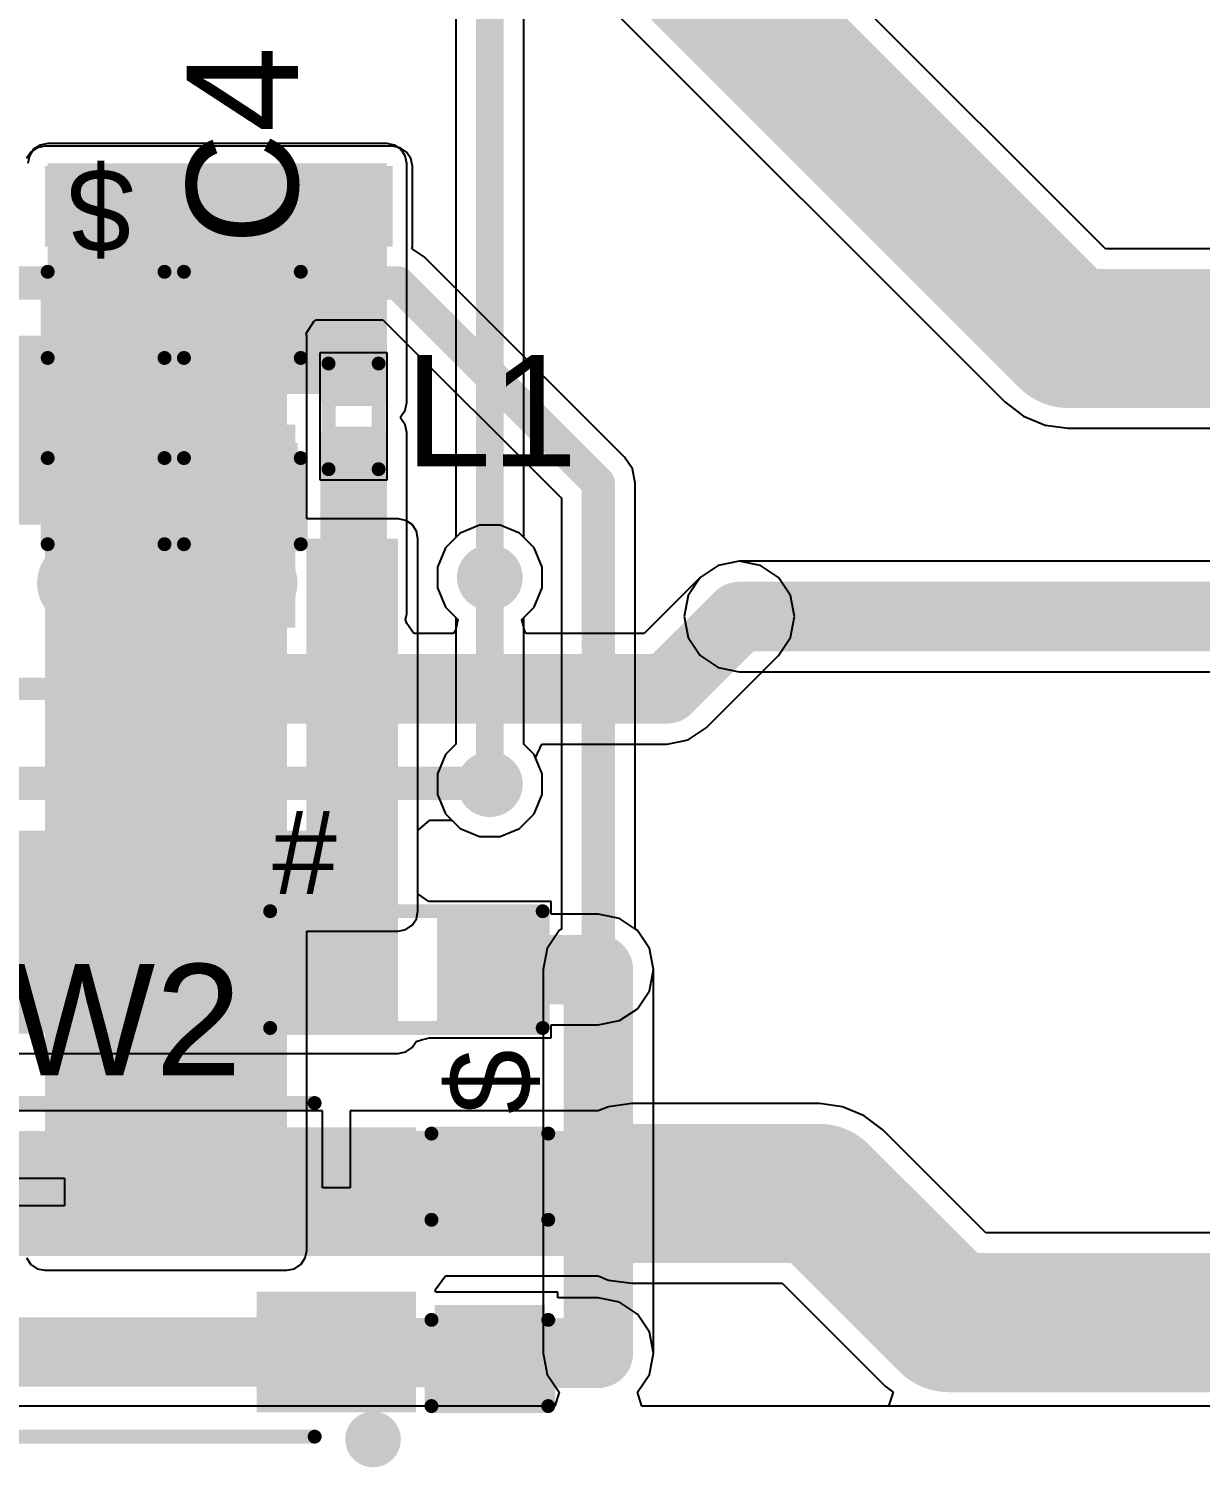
# Model space of a CAD drawing. Header units: millimetres. Extents: x -0.2 to 56.7, y -0.4 to 21.4.
# Drawn here: x 20.76 to 31.46, y -0.38 to 12.76 of the extents above; entities that cross this region are included whole.
import ezdxf

# ---------------------------------------------------------------- set-up
doc = ezdxf.new("R2010")
doc.units = ezdxf.units.MM
for name, color, linetype in [('BottomLayer', 5, 'Continuous'), ('BottomSolder', 6, 'Continuous'), ('TopLayer', 1, 'Continuous'), ('TopOverlay', 2, 'Continuous'), ('TopPaste', 8, 'Continuous'), ('TopSolder', 216, 'Continuous'), ('ViaHoleLayer', 16, 'Continuous')]:
    doc.layers.add(name, color=color, linetype=linetype)
doc.styles.add('Arial', font='', dxfattribs={"height": 0.2})
doc.styles.get('Arial').set_extended_font_data('Arial')

# ---------------------------------------------------------------- blocks, each defined once
blk = doc.blocks.new('TS_1185EC_C_D_B_7')
at = {"layer": 'TopLayer'}
for points in [[(-2.54999998, 1.20000141), (-1.29999994, 1.20000141), (-1.29999994, 0.30000067), (-2.54999998, 0.30000067)], [(1.29999994, 1.20000141), (2.54999998, 1.20000141), (2.54999998, 0.30000067), (1.29999994, 0.30000067)], [(-2.54999998, -0.29999813), (-1.29999994, -0.29999813), (-1.29999994, -1.19999887), (-2.54999998, -1.19999887)], [(1.29999994, -0.29999813), (2.54999998, -0.29999813), (2.54999998, -1.19999887), (1.29999994, -1.19999887)]]:
    blk.add_hatch(color=1, dxfattribs=at).paths.add_polyline_path(points)
at = {"layer": 'TopPaste'}
for points in [[(-2.54999998, 1.20000141), (-1.29999994, 1.20000141), (-1.29999994, 0.30000067), (-2.54999998, 0.30000067)], [(1.29999994, 1.20000141), (2.54999998, 1.20000141), (2.54999998, 0.30000067), (1.29999994, 0.30000067)], [(-2.54999998, -0.29999813), (-1.29999994, -0.29999813), (-1.29999994, -1.19999887), (-2.54999998, -1.19999887)], [(1.29999994, -0.29999813), (2.54999998, -0.29999813), (2.54999998, -1.19999887), (1.29999994, -1.19999887)]]:
    blk.add_hatch(color=8, dxfattribs=at).paths.add_polyline_path(points)
at = {"layer": 'TopSolder'}
for points in [[(-2.65159998, 1.30160141), (-1.19839994, 1.30160141), (-1.19839994, 0.19840067), (-2.65159998, 0.19840067)], [(1.19839994, 1.30160141), (2.65159998, 1.30160141), (2.65159998, 0.19840067), (1.19839994, 0.19840067)], [(-2.65159998, -0.19839813), (-1.19839994, -0.19839813), (-1.19839994, -1.30159887), (-2.65159998, -1.30159887)], [(1.19839994, -0.19839813), (2.65159998, -0.19839813), (2.65159998, -1.30159887), (1.19839994, -1.30159887)]]:
    blk.add_hatch(color=216, dxfattribs=at).paths.add_polyline_path(points)
at = {"layer": 'TopOverlay'}
for points, const_width in [([(-2.1336, 1.5494, 1), (-2.3876, 1.5494, 1)], 0.254), ([(-2.4511, 1.5494, 1), (-2.3241, 1.5494, 1)], 0.127), ([(-2.1971, 1.5494, 1), (-2.0701, 1.5494, 1)], 0.127), ([(-1.75895, 1.524, 1), (-1.69545, 1.524, 1)], 0.0635), ([(1.69545, 1.524, 1), (1.75895, 1.524, 1)], 0.0635), ([(-1.75895, -1.52399746, 1), (-1.69545, -1.52399746, 1)], 0.0635), ([(1.69545, -1.52399746, 1), (1.75895, -1.52399746, 1)], 0.0635)]:
    blk.add_lwpolyline(points, format="xyb", close=True, dxfattribs=dict(at, const_width=const_width))
at = {"layer": 'TopOverlay', "const_width": 0.127}
for points in [[(1.7272, 1.524), (-1.7272, 1.524)], [(1.7272, -1.52399746), (-1.7272, -1.52399746)]]:
    blk.add_lwpolyline(points, dxfattribs=at)
blk = doc.blocks.new('RES_0603_12')
at = {"layer": 'TopLayer'}
for points in [[(-0.3809999999999999, 0.4445), (-0.3810000000000001, -0.4445), (-1.143, -0.4445), (-1.143, 0.4445)], [(1.143, 0.4445), (1.143, -0.4445), (0.3809999999999999, -0.4445), (0.3810000000000001, 0.4445)]]:
    blk.add_hatch(color=1, dxfattribs=at).paths.add_polyline_path(points)
at = {"layer": 'TopPaste'}
for points in [[(-0.3809999999999999, 0.4445), (-0.3810000000000001, -0.4445), (-1.143, -0.4445), (-1.143, 0.4445)], [(1.143, 0.4445), (1.143, -0.4445), (0.3809999999999999, -0.4445), (0.3810000000000001, 0.4445)]]:
    blk.add_hatch(color=8, dxfattribs=at).paths.add_polyline_path(points)
at = {"layer": 'TopSolder'}
for points in [[(-0.2793999999999999, 0.5460999999999999), (-0.2794, -0.5461), (-1.2446, -0.5460999999999999), (-1.2446, 0.5461)], [(1.2446, 0.5460999999999999), (1.2446, -0.5461), (0.2793999999999999, -0.5460999999999999), (0.2794, 0.5461)]]:
    blk.add_hatch(color=216, dxfattribs=at).paths.add_polyline_path(points)
at = {"layer": 'TopOverlay', "const_width": 0.127}
for points in [[(-1.2446, -0.5334), (-1.2446, 0.5334)], [(-1.2446, 0.5334), (1.2446, 0.5334)], [(1.2446, -0.5334), (1.2446, 0.5334)], [(-1.2446, -0.5334), (1.2446, -0.5334)]]:
    blk.add_lwpolyline(points, dxfattribs=at)
at = {"layer": 'TopOverlay', "const_width": 0.0635}
for points in [[(-1.27635, 0.5334, 1), (-1.21285, 0.5334, 1)], [(-1.27635, 0.5334, 1), (-1.21285, 0.5334, 1)], [(1.21285, 0.5334, 1), (1.27635, 0.5334, 1)], [(1.21285, 0.5334, 1), (1.27635, 0.5334, 1)], [(-1.27635, -0.5334, 1), (-1.21285, -0.5334, 1)], [(-1.27635, -0.5334, 1), (-1.21285, -0.5334, 1)], [(1.21285, -0.5334, 1), (1.27635, -0.5334, 1)], [(1.21285, -0.5334, 1), (1.27635, -0.5334, 1)]]:
    blk.add_lwpolyline(points, format="xyb", close=True, dxfattribs=at)
blk = doc.blocks.new('IND_0201_15')
at = {"layer": 'TopLayer'}
for points in [[(-0.39999793, 0.1499997), (-0.14999843, 0.1499997), (-0.14999843, -0.1499997), (-0.39999793, -0.1499997)], [(0.15000097, 0.1499997), (0.4000004699999999, 0.1499997), (0.4000004699999999, -0.1499997), (0.15000097, -0.1499997)]]:
    blk.add_hatch(color=1, dxfattribs=at).paths.add_polyline_path(points)
at = {"layer": 'TopPaste'}
for points in [[(-0.39999793, 0.1499997), (-0.14999843, 0.1499997), (-0.14999843, -0.1499997), (-0.39999793, -0.1499997)], [(0.15000097, 0.1499997), (0.4000004699999999, 0.1499997), (0.4000004699999999, -0.1499997), (0.15000097, -0.1499997)]]:
    blk.add_hatch(color=8, dxfattribs=at).paths.add_polyline_path(points)
at = {"layer": 'TopSolder'}
for points in [[(-0.45499909, 0.20500086), (-0.09499727, 0.20500086), (-0.09499727, -0.20500086), (-0.45499909, -0.20500086)], [(0.09499980999999999, 0.20500086), (0.45500163, 0.20500086), (0.45500163, -0.20500086), (0.09499980999999999, -0.20500086)]]:
    blk.add_hatch(color=216, dxfattribs=at).paths.add_polyline_path(points)
at = {"layer": 'TopOverlay', "const_width": 0.127}
for points in [[(-0.4826, 0.2286), (0.4826, 0.2286)], [(-0.4826, 0.2286), (-0.4826, -0.2286)], [(0.4826, 0.2286), (0.4826, -0.2286)], [(-0.4826, -0.2286), (0.4826, -0.2286)]]:
    blk.add_lwpolyline(points, dxfattribs=at)
at = {"layer": 'TopOverlay', "const_width": 0.0635}
for points in [[(-0.51435, 0.2286, 1), (-0.4508499999999999, 0.2286, 1)], [(-0.51435, 0.2286, 1), (-0.4508499999999999, 0.2286, 1)], [(0.4508499999999999, 0.2286, 1), (0.51435, 0.2286, 1)], [(0.4508499999999999, 0.2286, 1), (0.51435, 0.2286, 1)], [(-0.51435, -0.2286, 1), (-0.4508499999999999, -0.2286, 1)], [(-0.51435, -0.2286, 1), (-0.4508499999999999, -0.2286, 1)], [(0.4508499999999999, -0.2286, 1), (0.51435, -0.2286, 1)], [(0.4508499999999999, -0.2286, 1), (0.51435, -0.2286, 1)]]:
    blk.add_lwpolyline(points, format="xyb", close=True, dxfattribs=at)
blk = doc.blocks.new('C__0603_20')
at = {"layer": 'TopLayer'}
for points in [[(-0.3809999999999999, 0.4445), (-0.3809999999999999, -0.4445), (-1.143, -0.4445), (-1.143, 0.4445)], [(1.143, 0.4445), (1.143, -0.4445), (0.3809999999999999, -0.4445), (0.3809999999999999, 0.4445)]]:
    blk.add_hatch(color=1, dxfattribs=at).paths.add_polyline_path(points)
at = {"layer": 'TopPaste'}
for points in [[(-0.3809999999999999, 0.4445), (-0.3809999999999999, -0.4445), (-1.143, -0.4445), (-1.143, 0.4445)], [(1.143, 0.4445), (1.143, -0.4445), (0.3809999999999999, -0.4445), (0.3809999999999999, 0.4445)]]:
    blk.add_hatch(color=8, dxfattribs=at).paths.add_polyline_path(points)
at = {"layer": 'TopSolder'}
for points in [[(-0.3210001199999999, 0.50449988), (-0.3210001199999999, -0.50449988), (-1.20299988, -0.50449988), (-1.20299988, 0.50449988)], [(1.20299988, 0.50449988), (1.20299988, -0.50449988), (0.3210001199999999, -0.50449988), (0.3210001199999999, 0.50449988)]]:
    blk.add_hatch(color=216, dxfattribs=at).paths.add_polyline_path(points)
at = {"layer": 'TopOverlay', "const_width": 0.127}
for points in [[(-1.2446, 0.5334), (-1.2446, -0.5334)], [(-1.2446, 0.5334), (-0.4571999999999999, 0.5334)], [(0.4571999999999999, 0.5334), (1.2446, 0.5334)], [(1.2446, 0.5334), (1.2446, -0.5334)], [(-1.2446, -0.5334), (-0.4571999999999999, -0.5334)], [(0.4571999999999999, -0.5334), (1.2446, -0.5334)]]:
    blk.add_lwpolyline(points, dxfattribs=at)
at = {"layer": 'TopOverlay', "const_width": 0.0635}
for points in [[(-1.27635, 0.5334, 1), (-1.21285, 0.5334, 1)], [(-1.27635, 0.5334, 1), (-1.21285, 0.5334, 1)], [(-0.4889499999999999, 0.5334, 1), (-0.42545, 0.5334, 1)], [(0.42545, 0.5334, 1), (0.4889499999999999, 0.5334, 1)], [(1.21285, 0.5334, 1), (1.27635, 0.5334, 1)], [(1.21285, 0.5334, 1), (1.27635, 0.5334, 1)], [(-1.27635, -0.5334, 1), (-1.21285, -0.5334, 1)], [(-1.27635, -0.5334, 1), (-1.21285, -0.5334, 1)], [(-0.4889499999999999, -0.5334, 1), (-0.42545, -0.5334, 1)], [(0.42545, -0.5334, 1), (0.4889499999999999, -0.5334, 1)], [(1.21285, -0.5334, 1), (1.27635, -0.5334, 1)], [(1.21285, -0.5334, 1), (1.27635, -0.5334, 1)]]:
    blk.add_lwpolyline(points, format="xyb", close=True, dxfattribs=at)
blk = doc.blocks.new('C__0603_23')
at = {"layer": 'TopLayer'}
for points in [[(-0.3809999999999999, 0.4445), (-0.3809999999999999, -0.4445), (-1.143, -0.4445), (-1.143, 0.4445)], [(1.143, 0.4445), (1.143, -0.4445), (0.3809999999999999, -0.4445), (0.3809999999999999, 0.4445)]]:
    blk.add_hatch(color=1, dxfattribs=at).paths.add_polyline_path(points)
at = {"layer": 'TopPaste'}
for points in [[(-0.3809999999999999, 0.4445), (-0.3809999999999999, -0.4445), (-1.143, -0.4445), (-1.143, 0.4445)], [(1.143, 0.4445), (1.143, -0.4445), (0.3809999999999999, -0.4445), (0.3809999999999999, 0.4445)]]:
    blk.add_hatch(color=8, dxfattribs=at).paths.add_polyline_path(points)
at = {"layer": 'TopSolder'}
for points in [[(-0.3210001199999999, 0.50449988), (-0.3210001199999999, -0.50449988), (-1.20299988, -0.50449988), (-1.20299988, 0.50449988)], [(1.20299988, 0.50449988), (1.20299988, -0.50449988), (0.3210001199999999, -0.50449988), (0.3210001199999999, 0.50449988)]]:
    blk.add_hatch(color=216, dxfattribs=at).paths.add_polyline_path(points)
at = {"layer": 'TopOverlay', "const_width": 0.127}
for points in [[(-0.4571999999999999, 0.5334), (-1.2446, 0.5334)], [(-1.2446, -0.5334), (-1.2446, 0.5334)], [(1.2446, 0.5334), (0.4571999999999999, 0.5334)], [(1.2446, -0.5334), (1.2446, 0.5334)], [(-0.4571999999999999, -0.5334), (-1.2446, -0.5334)], [(1.2446, -0.5334), (0.4571999999999999, -0.5334)]]:
    blk.add_lwpolyline(points, dxfattribs=at)
at = {"layer": 'TopOverlay', "const_width": 0.0635}
for points in [[(-1.27635, 0.5334, 1), (-1.21285, 0.5334, 1)], [(-1.27635, 0.5334, 1), (-1.21285, 0.5334, 1)], [(-0.4889499999999999, 0.5334, 1), (-0.42545, 0.5334, 1)], [(0.42545, 0.5334, 1), (0.4889499999999999, 0.5334, 1)], [(1.21285, 0.5334, 1), (1.27635, 0.5334, 1)], [(1.21285, 0.5334, 1), (1.27635, 0.5334, 1)], [(-1.27635, -0.5334, 1), (-1.21285, -0.5334, 1)], [(-1.27635, -0.5334, 1), (-1.21285, -0.5334, 1)], [(-0.4889499999999999, -0.5334, 1), (-0.42545, -0.5334, 1)], [(0.42545, -0.5334, 1), (0.4889499999999999, -0.5334, 1)], [(1.21285, -0.5334, 1), (1.27635, -0.5334, 1)], [(1.21285, -0.5334, 1), (1.27635, -0.5334, 1)]]:
    blk.add_lwpolyline(points, format="xyb", close=True, dxfattribs=at)
blk = doc.blocks.new('C__0603_24')
at = {"layer": 'TopLayer'}
for points in [[(-0.3809999999999999, 0.4445), (-0.3809999999999999, -0.4445), (-1.143, -0.4445), (-1.143, 0.4445)], [(1.143, 0.4445), (1.143, -0.4445), (0.3809999999999999, -0.4445), (0.3809999999999999, 0.4445)]]:
    blk.add_hatch(color=1, dxfattribs=at).paths.add_polyline_path(points)
at = {"layer": 'TopPaste'}
for points in [[(-0.3809999999999999, 0.4445), (-0.3809999999999999, -0.4445), (-1.143, -0.4445), (-1.143, 0.4445)], [(1.143, 0.4445), (1.143, -0.4445), (0.3809999999999999, -0.4445), (0.3809999999999999, 0.4445)]]:
    blk.add_hatch(color=8, dxfattribs=at).paths.add_polyline_path(points)
at = {"layer": 'TopSolder'}
for points in [[(-0.3210001199999999, 0.50449988), (-0.3210001199999999, -0.50449988), (-1.20299988, -0.50449988), (-1.20299988, 0.50449988)], [(1.20299988, 0.50449988), (1.20299988, -0.50449988), (0.3210001199999999, -0.50449988), (0.3210001199999999, 0.50449988)]]:
    blk.add_hatch(color=216, dxfattribs=at).paths.add_polyline_path(points)
at = {"layer": 'TopOverlay', "const_width": 0.127}
for points in [[(-0.4571999999999999, 0.5334), (-1.2446, 0.5334)], [(-1.2446, -0.5334), (-1.2446, 0.5334)], [(1.2446, 0.5334), (0.4571999999999999, 0.5334)], [(1.2446, -0.5334), (1.2446, 0.5334)], [(-0.4571999999999999, -0.5334), (-1.2446, -0.5334)], [(1.2446, -0.5334), (0.4571999999999999, -0.5334)]]:
    blk.add_lwpolyline(points, dxfattribs=at)
at = {"layer": 'TopOverlay', "const_width": 0.0635}
for points in [[(-1.27635, 0.5334, 1), (-1.21285, 0.5334, 1)], [(-1.27635, 0.5334, 1), (-1.21285, 0.5334, 1)], [(-0.4889499999999999, 0.5334, 1), (-0.42545, 0.5334, 1)], [(0.42545, 0.5334, 1), (0.4889499999999999, 0.5334, 1)], [(1.21285, 0.5334, 1), (1.27635, 0.5334, 1)], [(1.21285, 0.5334, 1), (1.27635, 0.5334, 1)], [(-1.27635, -0.5334, 1), (-1.21285, -0.5334, 1)], [(-1.27635, -0.5334, 1), (-1.21285, -0.5334, 1)], [(-0.4889499999999999, -0.5334, 1), (-0.42545, -0.5334, 1)], [(0.42545, -0.5334, 1), (0.4889499999999999, -0.5334, 1)], [(1.21285, -0.5334, 1), (1.27635, -0.5334, 1)], [(1.21285, -0.5334, 1), (1.27635, -0.5334, 1)]]:
    blk.add_lwpolyline(points, format="xyb", close=True, dxfattribs=at)

msp = doc.modelspace()

# ---------------------------------------------------------------- hatches: boundary and pattern name
at = {"layer": 'BottomLayer'}
for points in [[(24.0792, 10.7696), (24.0792, 11.5062), (20.9042, 11.5062), (20.9042, 10.7696)], [(17.399, 8.2296), (22.606, 8.2296), (22.606, 9.9568), (17.399, 9.9568)], [(23.114, 1.6002), (23.114, 9.9568), (20.9042, 9.9568), (20.9042, 1.6002)], [(23.2918, 4.699), (24.13, 4.699), (24.13, 8.102599999999999), (23.2918, 8.102599999999999)]]:
    msp.add_hatch(color=5, dxfattribs=at).paths.add_polyline_path(points)
h = msp.add_hatch(color=5, dxfattribs=at)
edge = h.paths.add_edge_path()
edge.add_arc((21.3106, 11.0744), 0.2999994, 0, 360)
h = msp.add_hatch(color=5, dxfattribs=at)
edge = h.paths.add_edge_path()
edge.add_arc((22.098, 11.0744), 0.2999994, 0, 360)
h = msp.add_hatch(color=5, dxfattribs=at)
edge = h.paths.add_edge_path()
edge.add_arc((22.8854, 11.0744), 0.2999994, 0, 360)
h = msp.add_hatch(color=5, dxfattribs=at)
edge = h.paths.add_edge_path()
edge.add_arc((23.6728, 11.0744), 0.2999994, 0, 360)
h = msp.add_hatch(color=5, dxfattribs=at)
edge = h.paths.add_edge_path()
edge.add_arc((23.7236, 7.746999999999999), 0.2999994, 0, 360)
h = msp.add_hatch(color=5, dxfattribs=at)
edge = h.paths.add_edge_path()
edge.add_arc((24.9682, 7.746999999999999), 0.2999994, 0, 360)
h = msp.add_hatch(color=5, dxfattribs=at)
edge = h.paths.add_edge_path()
edge.add_arc((21.2344, 7.696199999999999), 0.2999994, 0, 360)
h = msp.add_hatch(color=5, dxfattribs=at)
edge = h.paths.add_edge_path()
edge.add_arc((22.0218, 7.696199999999999), 0.2999994, 0, 360)
h = msp.add_hatch(color=5, dxfattribs=at)
edge = h.paths.add_edge_path()
edge.add_arc((22.8092, 7.696199999999999), 0.2999994, 0, 360)
h = msp.add_hatch(color=5, dxfattribs=at)
edge = h.paths.add_edge_path()
edge.add_arc((27.24666128, 7.391399999999999), 0.2999994, 0, 360)
h = msp.add_hatch(color=5, dxfattribs=at)
edge = h.paths.add_edge_path()
edge.add_arc((24.9682, 5.8595006), 0.2999994, 0, 360)
h = msp.add_hatch(color=5, dxfattribs=at)
edge = h.paths.add_edge_path()
edge.add_arc((23.7236, 5.08), 0.2999994, 0, 360)
h = msp.add_hatch(color=5, dxfattribs=at)
edge = h.paths.add_edge_path()
edge.add_arc((25.9588, 4.1656), 0.2999994, 0, 360)
h = msp.add_hatch(color=5, dxfattribs=at)
edge = h.paths.add_edge_path()
edge.add_arc((21.082, 2.1336), 0.2999994, 0, 360)
h = msp.add_hatch(color=5, dxfattribs=at)
edge = h.paths.add_edge_path()
edge.add_arc((21.8694, 2.1336), 0.2999994, 0, 360)
h = msp.add_hatch(color=5, dxfattribs=at)
edge = h.paths.add_edge_path()
edge.add_arc((22.6568, 2.1336), 0.2999994, 0, 360)
h = msp.add_hatch(color=5, dxfattribs=at)
edge = h.paths.add_edge_path()
edge.add_arc((25.9588, 0.6604), 0.2999994, 0, 360)
at = {"layer": 'BottomSolder'}
h = msp.add_hatch(color=6, dxfattribs=at)
edge = h.paths.add_edge_path()
edge.add_arc((21.3106, 11.0744), 0.4015993999999999, 0, 360)
h = msp.add_hatch(color=6, dxfattribs=at)
edge = h.paths.add_edge_path()
edge.add_arc((22.098, 11.0744), 0.4015993999999999, 0, 360)
h = msp.add_hatch(color=6, dxfattribs=at)
edge = h.paths.add_edge_path()
edge.add_arc((22.8854, 11.0744), 0.4015993999999999, 0, 360)
h = msp.add_hatch(color=6, dxfattribs=at)
edge = h.paths.add_edge_path()
edge.add_arc((23.6728, 11.0744), 0.4015993999999999, 0, 360)
h = msp.add_hatch(color=6, dxfattribs=at)
edge = h.paths.add_edge_path()
edge.add_arc((23.7236, 7.746999999999999), 0.4015993999999999, 0, 360)
h = msp.add_hatch(color=6, dxfattribs=at)
edge = h.paths.add_edge_path()
edge.add_arc((21.2344, 7.696199999999999), 0.4015993999999999, 0, 360)
h = msp.add_hatch(color=6, dxfattribs=at)
edge = h.paths.add_edge_path()
edge.add_arc((22.0218, 7.696199999999999), 0.4015993999999999, 0, 360)
h = msp.add_hatch(color=6, dxfattribs=at)
edge = h.paths.add_edge_path()
edge.add_arc((22.8092, 7.696199999999999), 0.4015993999999999, 0, 360)
h = msp.add_hatch(color=6, dxfattribs=at)
edge = h.paths.add_edge_path()
edge.add_arc((21.082, 2.1336), 0.2515997, 0, 360)
h = msp.add_hatch(color=6, dxfattribs=at)
edge = h.paths.add_edge_path()
edge.add_arc((21.8694, 2.1336), 0.2515997, 0, 360)
h = msp.add_hatch(color=6, dxfattribs=at)
edge = h.paths.add_edge_path()
edge.add_arc((22.6568, 2.1336), 0.2515997, 0, 360)
at = {"layer": 'TopLayer'}
for points in [[(20.9296, 9.423399999999999), (24.0284, 9.423399999999999), (24.0284, 11.5316), (20.9296, 11.5316)], [(23.4188, 9.347199999999999), (24.0284, 9.347199999999999), (24.0284, 9.652), (23.4188, 9.652)], [(20.9296, 7.289799999999999), (23.1902, 7.289799999999999), (23.1902, 9.143999999999998), (20.9296, 9.143999999999998)], [(23.4188, 7.416799999999999), (24.0284, 7.416799999999999), (24.0284, 9.07219928), (23.4188, 9.07219928)], [(17.4244, 3.581399999999999), (24.13, 3.581399999999999), (24.13, 5.4356), (17.4244, 5.4356)], [(7.289799999999999, 1.5494), (26.8986, 1.5494), (26.8986, 2.6924), (7.289799999999999, 2.6924)]]:
    msp.add_hatch(color=1, dxfattribs=at).paths.add_polyline_path(points)
h = msp.add_hatch(color=1, dxfattribs=at)
edge = h.paths.add_edge_path()
edge.add_arc((21.3106, 11.0744), 0.2999994, 0, 360)
h = msp.add_hatch(color=1, dxfattribs=at)
edge = h.paths.add_edge_path()
edge.add_arc((22.098, 11.0744), 0.2999994, 0, 360)
h = msp.add_hatch(color=1, dxfattribs=at)
edge = h.paths.add_edge_path()
edge.add_arc((22.8854, 11.0744), 0.2999994, 0, 360)
h = msp.add_hatch(color=1, dxfattribs=at)
edge = h.paths.add_edge_path()
edge.add_arc((23.6728, 11.0744), 0.2999994, 0, 360)
h = msp.add_hatch(color=1, dxfattribs=at)
edge = h.paths.add_edge_path()
edge.add_arc((23.7236, 7.746999999999999), 0.2999994, 0, 360)
h = msp.add_hatch(color=1, dxfattribs=at)
edge = h.paths.add_edge_path()
edge.add_arc((24.9682, 7.746999999999999), 0.2999994, 0, 360)
h = msp.add_hatch(color=1, dxfattribs=at)
edge = h.paths.add_edge_path()
edge.add_arc((21.2344, 7.696199999999999), 0.2999994, 0, 360)
h = msp.add_hatch(color=1, dxfattribs=at)
edge = h.paths.add_edge_path()
edge.add_arc((22.0218, 7.696199999999999), 0.2999994, 0, 360)
h = msp.add_hatch(color=1, dxfattribs=at)
edge = h.paths.add_edge_path()
edge.add_arc((22.8092, 7.696199999999999), 0.2999994, 0, 360)
h = msp.add_hatch(color=1, dxfattribs=at)
edge = h.paths.add_edge_path()
edge.add_arc((27.24666128, 7.391399999999999), 0.2999994, 0, 360)
h = msp.add_hatch(color=1, dxfattribs=at)
edge = h.paths.add_edge_path()
edge.add_arc((24.9682, 5.8595006), 0.2999994, 0, 360)
h = msp.add_hatch(color=1, dxfattribs=at)
edge = h.paths.add_edge_path()
edge.add_arc((23.7236, 5.08), 0.2999994, 0, 360)
h = msp.add_hatch(color=1, dxfattribs=at)
edge = h.paths.add_edge_path()
edge.add_arc((25.9588, 4.1656), 0.2999994, 0, 360)
h = msp.add_hatch(color=1, dxfattribs=at)
edge = h.paths.add_edge_path()
edge.add_arc((21.082, 2.1336), 0.2999994, 0, 360)
h = msp.add_hatch(color=1, dxfattribs=at)
edge = h.paths.add_edge_path()
edge.add_arc((21.8694, 2.1336), 0.2999994, 0, 360)
h = msp.add_hatch(color=1, dxfattribs=at)
edge = h.paths.add_edge_path()
edge.add_arc((22.6568, 2.1336), 0.2999994, 0, 360)
h = msp.add_hatch(color=1, dxfattribs=at)
edge = h.paths.add_edge_path()
edge.add_arc((25.9588, 0.6604), 0.2999994, 0, 360)
at = {"layer": 'TopSolder'}
h = msp.add_hatch(color=216, dxfattribs=at)
edge = h.paths.add_edge_path()
edge.add_arc((21.3106, 11.0744), 0.4015993999999999, 0, 360)
h = msp.add_hatch(color=216, dxfattribs=at)
edge = h.paths.add_edge_path()
edge.add_arc((22.098, 11.0744), 0.4015993999999999, 0, 360)
h = msp.add_hatch(color=216, dxfattribs=at)
edge = h.paths.add_edge_path()
edge.add_arc((22.8854, 11.0744), 0.4015993999999999, 0, 360)
h = msp.add_hatch(color=216, dxfattribs=at)
edge = h.paths.add_edge_path()
edge.add_arc((23.6728, 11.0744), 0.4015993999999999, 0, 360)
h = msp.add_hatch(color=216, dxfattribs=at)
edge = h.paths.add_edge_path()
edge.add_arc((23.7236, 7.746999999999999), 0.4015993999999999, 0, 360)
h = msp.add_hatch(color=216, dxfattribs=at)
edge = h.paths.add_edge_path()
edge.add_arc((21.2344, 7.696199999999999), 0.4015993999999999, 0, 360)
h = msp.add_hatch(color=216, dxfattribs=at)
edge = h.paths.add_edge_path()
edge.add_arc((22.0218, 7.696199999999999), 0.4015993999999999, 0, 360)
h = msp.add_hatch(color=216, dxfattribs=at)
edge = h.paths.add_edge_path()
edge.add_arc((22.8092, 7.696199999999999), 0.4015993999999999, 0, 360)
h = msp.add_hatch(color=216, dxfattribs=at)
edge = h.paths.add_edge_path()
edge.add_arc((21.082, 2.1336), 0.2515997, 0, 360)
h = msp.add_hatch(color=216, dxfattribs=at)
edge = h.paths.add_edge_path()
edge.add_arc((21.8694, 2.1336), 0.2515997, 0, 360)
h = msp.add_hatch(color=216, dxfattribs=at)
edge = h.paths.add_edge_path()
edge.add_arc((22.6568, 2.1336), 0.2515997, 0, 360)
at = {"layer": 'ViaHoleLayer'}
h = msp.add_hatch(color=16, dxfattribs=at)
edge = h.paths.add_edge_path()
edge.add_arc((21.3106, 11.0744), 0.1499997, 0, 360)
h = msp.add_hatch(color=16, dxfattribs=at)
edge = h.paths.add_edge_path()
edge.add_arc((22.098, 11.0744), 0.1499997, 0, 360)
h = msp.add_hatch(color=16, dxfattribs=at)
edge = h.paths.add_edge_path()
edge.add_arc((22.8854, 11.0744), 0.1499997, 0, 360)
h = msp.add_hatch(color=16, dxfattribs=at)
edge = h.paths.add_edge_path()
edge.add_arc((23.6728, 11.0744), 0.1499997, 0, 360)
h = msp.add_hatch(color=16, dxfattribs=at)
edge = h.paths.add_edge_path()
edge.add_arc((23.7236, 7.746999999999999), 0.1499997, 0, 360)
h = msp.add_hatch(color=16, dxfattribs=at)
edge = h.paths.add_edge_path()
edge.add_arc((24.9682, 7.746999999999999), 0.1499997, 0, 360)
h = msp.add_hatch(color=16, dxfattribs=at)
edge = h.paths.add_edge_path()
edge.add_arc((21.2344, 7.696199999999999), 0.1499997, 0, 360)
h = msp.add_hatch(color=16, dxfattribs=at)
edge = h.paths.add_edge_path()
edge.add_arc((22.0218, 7.696199999999999), 0.1499997, 0, 360)
h = msp.add_hatch(color=16, dxfattribs=at)
edge = h.paths.add_edge_path()
edge.add_arc((22.8092, 7.696199999999999), 0.1499997, 0, 360)
h = msp.add_hatch(color=16, dxfattribs=at)
edge = h.paths.add_edge_path()
edge.add_arc((27.24666128, 7.391399999999999), 0.1499997, 0, 360)
h = msp.add_hatch(color=16, dxfattribs=at)
edge = h.paths.add_edge_path()
edge.add_arc((24.9682, 5.8595006), 0.1499997, 0, 360)
h = msp.add_hatch(color=16, dxfattribs=at)
edge = h.paths.add_edge_path()
edge.add_arc((23.7236, 5.08), 0.1499997, 0, 360)
h = msp.add_hatch(color=16, dxfattribs=at)
edge = h.paths.add_edge_path()
edge.add_arc((25.9588, 4.1656), 0.1499997, 0, 360)
h = msp.add_hatch(color=16, dxfattribs=at)
edge = h.paths.add_edge_path()
edge.add_arc((21.082, 2.1336), 0.1499997, 0, 360)
h = msp.add_hatch(color=16, dxfattribs=at)
edge = h.paths.add_edge_path()
edge.add_arc((21.8694, 2.1336), 0.1499997, 0, 360)
h = msp.add_hatch(color=16, dxfattribs=at)
edge = h.paths.add_edge_path()
edge.add_arc((22.6568, 2.1336), 0.1499997, 0, 360)
h = msp.add_hatch(color=16, dxfattribs=at)
edge = h.paths.add_edge_path()
edge.add_arc((25.9588, 0.6604), 0.1499997, 0, 360)

# ---------------------------------------------------------------- linework, layer by layer
at = {"layer": 'BottomLayer'}
for p, q in [((30.59098022, 10.75121294), (26.71629404, 14.62589658)), ((25.55690596, 13.4665085), (29.67170596, 9.351705959999999)), ((20.77601382, 11.63438618), (20.73671748, 11.57557248)), ((20.83482752, 11.67368252), (20.77601382, 11.63438618)), ((20.9042, 11.68748234), (20.83482752, 11.67368252)), ((24.0792, 11.68748234), (20.9042, 11.68748234)), ((24.14857248, 11.67368252), (24.0792, 11.68748234)), ((24.20738618, 11.63438618), (24.14857248, 11.67368252)), ((24.24668252, 11.57557248), (24.20738618, 11.63438618)), ((24.26048234, 11.5062), (24.24668252, 11.57557248)), ((24.26048234, 10.7696), (24.26048234, 11.5062)), ((24.25675362, 10.7508548), (24.26048234, 10.7696)), ((24.25883896, 10.75044078), (24.25675362, 10.7508548)), ((24.3680615, 10.6774615), (24.25883896, 10.75044078)), ((26.1968615, 8.848661499999999), (24.3680615, 10.6774615)), ((53.43395206, 10.75121294), (30.59098022, 10.75121294)), ((23.29151806, 9.97572808), (23.36095404, 10.08606314)), ((23.36095404, 10.08606314), (23.38307236, 10.10273062)), ((23.38307236, 10.10273062), (23.99054638, 10.10273062)), ((23.99054638, 10.10273062), (25.62213062, 8.47114638)), ((23.29528234, 9.9568), (23.29151806, 9.97572808)), ((23.29528234, 8.28388234), (23.29528234, 9.9568)), ((29.67170596, 9.351705959999999), (29.8414948, 9.221421739999998)), ((29.8414948, 9.221421739999998), (30.03921856, 9.13952198)), ((30.03921856, 9.13952198), (30.25140254, 9.11158706)), ((30.25140254, 9.11158706), (53.43395206, 9.11158706)), ((26.26984332, 8.739436419999999), (26.1968615, 8.848661499999999)), ((26.29546938, 8.6106), (26.26984332, 8.739436419999999)), ((26.29546938, 4.536335859999999), (26.29546938, 8.6106)), ((25.62213062, 8.47114638), (25.62213062, 4.536335859999999)), ((24.13, 8.28388234), (23.29528234, 8.28388234)), ((24.19937248, 8.270082519999999), (24.13, 8.28388234)), ((24.25818618, 8.23078618), (24.19937248, 8.270082519999999)), ((24.29748252, 8.171972479999999), (24.25818618, 8.23078618)), ((24.31128234, 8.102599999999999), (24.29748252, 8.171972479999999)), ((24.69754776, 8.152058879999998), (24.56314112, 8.017652239999999)), ((24.87316082, 8.2247994), (24.69754776, 8.152058879999998)), ((25.06323918, 8.2247994), (24.87316082, 8.2247994)), ((25.23885224, 8.152058879999998), (25.06323918, 8.2247994)), ((25.37325888, 8.017652239999999), (25.23885224, 8.152058879999998)), ((24.31128234, 4.699), (24.31128234, 8.102599999999999)), ((24.56314112, 8.017652239999999), (24.4904006, 7.84203918)), ((25.4459994, 7.84203918), (25.37325888, 8.017652239999999)), ((27.24666128, 7.896400259999999), (27.05340538, 7.857959899999999)), ((53.21135662, 7.8964028), (27.24666128, 7.896400259999999)), ((24.4904006, 7.84203918), (24.4904006, 7.651960819999999)), ((25.4459994, 7.651960819999999), (25.4459994, 7.84203918)), ((27.05340538, 7.857959899999999), (26.8895703, 7.74848844)), ((24.4904006, 7.651960819999999), (24.56314112, 7.476347759999999)), ((25.37325888, 7.476347759999999), (25.4459994, 7.651960819999999)), ((26.8895703, 7.74848844), (26.78009884, 7.58465336)), ((26.78009884, 7.58465336), (26.74165847999999, 7.391397459999999)), ((24.56314112, 7.476347759999999), (24.65742846, 7.38206042)), ((24.65742846, 7.38206042), (24.65742846, 6.224440179999999)), ((25.27897154, 7.38206042), (25.37325888, 7.476347759999999)), ((25.27897154, 6.224440179999999), (25.27897154, 7.38206042)), ((26.74165847999999, 7.391397459999999), (26.78009884, 7.19814156)), ((26.78009884, 7.19814156), (26.8895703, 7.03430648)), ((26.8895703, 7.03430648), (27.05340538, 6.92483502)), ((27.05340538, 6.92483502), (27.24666128, 6.886394660000001)), ((27.24666128, 6.886394660000001), (53.21135662, 6.8863972)), ((24.65742846, 6.224440179999999), (24.56314112, 6.130152839999999)), ((25.37325888, 6.130152839999999), (25.27897154, 6.224440179999999)), ((24.56314112, 6.130152839999999), (24.4904006, 5.954539779999999)), ((25.4459994, 5.954539779999999), (25.37325888, 6.130152839999999)), ((24.4904006, 5.954539779999999), (24.4904006, 5.764461419999999)), ((25.4459994, 5.764461419999999), (25.4459994, 5.954539779999999)), ((24.4904006, 5.764461419999999), (24.56314112, 5.588848359999999)), ((25.37325888, 5.588848359999999), (25.4459994, 5.764461419999999)), ((24.56314112, 5.588848359999999), (24.69754776, 5.45444172)), ((25.23885224, 5.45444172), (25.37325888, 5.588848359999999)), ((24.69754776, 5.45444172), (24.87316082, 5.3817012)), ((25.06323918, 5.3817012), (25.23885224, 5.45444172)), ((24.87316082, 5.3817012), (25.06323918, 5.3817012)), ((24.25818618, 4.57081382), (24.29748252, 4.62962752)), ((24.29748252, 4.62962752), (24.31128234, 4.699)), ((23.29528234, 1.6002), (23.29528234, 4.51771766)), ((23.29528234, 4.51771766), (24.13, 4.51771766)), ((24.13, 4.51771766), (24.19937248, 4.53151748)), ((24.19937248, 4.53151748), (24.25818618, 4.57081382)), ((25.60170902, 4.522690979999999), (25.49223756, 4.3588559)), ((25.62213062, 4.536335859999999), (25.60170902, 4.522690979999999)), ((26.31589098, 4.522690979999999), (26.29546938, 4.536335859999999)), ((26.42536244, 4.3588559), (26.31589098, 4.522690979999999)), ((25.49223756, 4.3588559), (25.4537972, 4.1656)), ((26.4638028, 4.1656), (26.42536244, 4.3588559)), ((25.4537972, 4.1656), (25.4537972, 0.6604)), ((26.4638028, 0.6604), (26.4638028, 4.1656)), ((20.5349602, 2.2606), (21.082, 2.2606)), ((21.082, 2.2606), (21.082, 2.0066)), ((21.082, 2.0066), (20.5349602, 2.0066)), ((23.28148252, 1.53082752), (23.29528234, 1.6002)), ((20.73671748, 1.53082752), (20.77601382, 1.47201382)), ((20.77601382, 1.47201382), (20.83482752, 1.43271748)), ((23.18337248, 1.43271748), (23.24218618, 1.47201382)), ((23.24218618, 1.47201382), (23.28148252, 1.53082752)), ((20.83482752, 1.43271748), (20.9042, 1.41891766)), ((20.9042, 1.41891766), (23.114, 1.41891766)), ((23.114, 1.41891766), (23.18337248, 1.43271748)), ((25.4537972, 0.6604), (25.49223756, 0.4671441)), ((26.42536244, 0.4671441), (26.4638028, 0.6604)), ((25.49223756, 0.4671441), (25.60170902, 0.30331156)), ((26.31589098, 0.30331156), (26.42536244, 0.4671441)), ((25.60170902, 0.30331156), (25.56095218, 0.1778)), ((26.35664782, 0.1778), (26.31589098, 0.30331156)), ((25.56095218, 0.1778), (15.9309181, 0.1778)), ((53.91639458, 0.1778), (26.35664782, 0.1778))]:
    msp.add_line(p, q, dxfattribs=at)
for points, const_width in [([(26.1366, 14.04620254), (30.25140254, 9.9314)], 1.27), ([(20.3454, 10.4394), (24.13, 10.4394)], 0.3048), ([(24.13, 10.4394), (25.9588, 8.6106)], 0.3048), ([(30.25140254, 9.9314), (54.27979999999999, 9.9314)], 1.27), ([(25.9588, 4.1656), (25.9588, 8.6106)], 0.3048), ([(24.9682, 5.8674), (24.9682, 7.746999999999999)], 0.254), ([(27.24666128, 7.391397459999999), (54.27979999999999, 7.391399999999999)], 0.635), ([(25.9588, 0.6604), (25.9588, 4.1656)], 0.635)]:
    msp.add_lwpolyline(points, dxfattribs=dict(at, const_width=const_width))
for points, const_width in [([(24.0538, 10.4394, 1), (24.2062, 10.4394, 1)], 0.1524), ([(24.0538, 10.4394, 1), (24.2062, 10.4394, 1)], 0.1524), ([(29.93390254, 9.9314, 1), (30.56890254, 9.9314, 1)], 0.635), ([(29.93390254, 9.9314, 1), (30.56890254, 9.9314, 1)], 0.635), ([(25.8826, 8.6106, 1), (26.035, 8.6106, 1)], 0.1524), ([(25.8826, 8.6106, 1), (26.035, 8.6106, 1)], 0.1524), ([(24.9047, 7.746999999999999, 1), (25.0317, 7.746999999999999, 1)], 0.127), ([(27.08791128, 7.391397459999999, 1), (27.40541128, 7.391397459999999, 1)], 0.3175), ([(24.9047, 5.8674, 1), (25.0317, 5.8674, 1)], 0.127), ([(25.80005, 4.1656, 1), (26.11755, 4.1656, 1)], 0.3175), ([(25.8826, 4.1656, 1), (26.035, 4.1656, 1)], 0.1524), ([(25.80005, 0.6604, 1), (26.11755, 0.6604, 1)], 0.3175)]:
    msp.add_lwpolyline(points, format="xyb", close=True, dxfattribs=dict(at, const_width=const_width))
at = {"layer": 'TopLayer'}
for p, q in [((24.65742846, 14.8717), (24.65742846, 8.11193958)), ((25.27897154, 8.11193958), (25.27897154, 14.8717)), ((20.86022752, 11.69908252), (20.80141382, 11.65978618)), ((20.9296, 11.71288234), (20.86022752, 11.69908252)), ((24.0284, 11.71288234), (20.9296, 11.71288234)), ((24.09777248, 11.69908252), (24.0284, 11.71288234)), ((24.15658618, 11.65978618), (24.09777248, 11.69908252)), ((20.76211748, 11.60097248), (20.74831766, 11.5316)), ((20.80141382, 11.65978618), (20.76211748, 11.60097248)), ((24.19588252, 11.60097248), (24.15658618, 11.65978618)), ((24.20968234, 11.5316), (24.19588252, 11.60097248)), ((24.20968234, 9.652), (24.20968234, 11.5316)), ((23.41884064, 8.636000000000001), (23.41695596, 9.8044)), ((23.41695596, 9.8044), (24.0284, 9.8044)), ((24.0284, 9.8044), (24.0284, 8.636000000000001)), ((24.20968234, 9.347199999999999), (24.20968234, 9.652)), ((24.19588252, 9.277827519999999), (24.20968234, 9.347199999999999)), ((24.15658618, 9.21901636), (24.19588252, 9.277827519999999)), ((24.15658618, 9.20038546), (24.15658618, 9.21901636)), ((24.19588252, 9.1415743), (24.15658618, 9.20038546)), ((24.20968234, 9.07220182), (24.19588252, 9.1415743)), ((24.20968234, 7.416799999999999), (24.20968234, 9.07220182)), ((24.0284, 8.636000000000001), (23.41884064, 8.636000000000001)), ((24.56314112, 8.017652239999999), (24.4904006, 7.84203918)), ((24.65742846, 8.11193958), (24.56314112, 8.017652239999999)), ((25.37325888, 8.017652239999999), (25.27897154, 8.11193958)), ((25.4459994, 7.84203918), (25.37325888, 8.017652239999999)), ((27.24666128, 7.8964028), (27.05340538, 7.85796244)), ((27.43991972, 7.85796244), (27.24666128, 7.8964028)), ((24.4904006, 7.84203918), (24.4904006, 7.651960819999999)), ((25.4459994, 7.651960819999999), (25.4459994, 7.84203918)), ((27.05340538, 7.85796244), (26.8895703, 7.74849098)), ((27.60375226, 7.74849098), (27.43991972, 7.85796244)), ((24.4904006, 7.651960819999999), (24.56314112, 7.476347759999999)), ((25.37325888, 7.476347759999999), (25.4459994, 7.651960819999999)), ((26.8895703, 7.74849098), (26.37708212, 7.236002800000001)), ((27.71322371999999, 7.584658439999999), (27.60375226, 7.74849098)), ((27.75166408, 7.391399999999999), (27.71322371999999, 7.584658439999999)), ((24.19898132, 7.363005339999999), (24.20968234, 7.416799999999999)), ((24.20947152, 7.32808796), (24.19898132, 7.363005339999999)), ((24.56314112, 7.476347759999999), (24.67648608, 7.363002799999999)), ((24.67648608, 7.363002799999999), (24.65316634, 7.263574499999999)), ((25.25991392, 7.363002799999999), (25.37325888, 7.476347759999999)), ((25.28323366, 7.263574499999999), (25.25991392, 7.363002799999999)), ((27.71322371999999, 7.1981441), (27.75166408, 7.391399999999999)), ((24.27417548, 7.236002800000001), (24.20947152, 7.32808796)), ((24.63755042, 7.236002800000001), (24.27417548, 7.236002800000001)), ((24.65316634, 7.263574499999999), (24.63755042, 7.236002800000001)), ((25.29884958, 7.236002800000001), (25.28323366, 7.263574499999999)), ((26.37708212, 7.236002800000001), (25.29884958, 7.236002800000001)), ((27.60375226, 7.034309019999999), (27.71322371999999, 7.1981441)), ((26.94335226, 6.373909019999999), (27.60375226, 7.034309019999999)), ((26.77951718, 6.264437559999999), (26.94335226, 6.373909019999999)), ((25.38616462, 6.09899466), (25.44335018, 6.2259972)), ((25.44335018, 6.2259972), (26.58626128, 6.2259972)), ((26.58626128, 6.2259972), (26.77951718, 6.264437559999999)), ((25.4459994, 5.954539779999999), (25.38616462, 6.09899466)), ((25.4459994, 5.764461419999999), (25.4459994, 5.954539779999999)), ((25.37325888, 5.588848359999999), (25.4459994, 5.764461419999999)), ((24.31128234, 5.435597459999999), (24.4213888, 5.53073062)), ((24.4213888, 5.53073062), (24.62125886, 5.53073062)), ((24.62125886, 5.53073062), (24.69754776, 5.45444172)), ((25.23885224, 5.45444172), (25.37325888, 5.588848359999999)), ((24.31128234, 4.85763062), (24.31128234, 5.435597459999999)), ((24.69754776, 5.45444172), (24.87316082, 5.3817012)), ((25.06323918, 5.3817012), (25.23885224, 5.45444172)), ((24.87316082, 5.3817012), (25.06323918, 5.3817012)), ((24.4094, 4.78790254), (24.31128234, 4.85763062)), ((24.43828488, 4.7879), (24.4094, 4.78790254)), ((25.527, 4.7879), (24.43828488, 4.7879)), ((25.527, 4.670602799999999), (25.527, 4.7879)), ((25.9588, 4.670602799999999), (25.527, 4.670602799999999)), ((26.1520559, 4.632162439999999), (25.9588, 4.670602799999999)), ((26.31589098, 4.522690979999999), (26.1520559, 4.632162439999999)), ((26.42536244, 4.3588559), (26.31589098, 4.522690979999999)), ((26.4638028, 4.1656), (26.42536244, 4.3588559)), ((26.42536244, 3.972344099999999), (26.4638028, 4.1656)), ((26.31589098, 3.80850902), (26.42536244, 3.972344099999999)), ((25.9588, 3.6605972), (26.1520559, 3.69903756)), ((26.1520559, 3.69903756), (26.31589098, 3.80850902)), ((25.527, 3.5433), (25.527, 3.6605972)), ((25.527, 3.6605972), (25.9588, 3.6605972)), ((24.19937248, 3.41391748), (24.25818618, 3.45321382)), ((24.25818618, 3.45321382), (24.2961668, 3.510059019999999)), ((24.2961668, 3.510059019999999), (24.3447824, 3.52432874)), ((24.3447824, 3.52432874), (24.41769818, 3.54329746)), ((24.41769818, 3.54329746), (24.43319218, 3.5433)), ((24.43319218, 3.5433), (25.527, 3.5433)), ((17.4244, 3.40011766), (24.13, 3.40011766)), ((24.13, 3.40011766), (24.19937248, 3.41391748)), ((26.05141602, 2.91277802), (25.95703216, 2.87368234)), ((26.2636, 2.94071294), (26.05141602, 2.91277802)), ((27.9781, 2.94071294), (26.2636, 2.94071294)), ((28.19028398, 2.91277802), (27.9781, 2.94071294)), ((28.38800519999999, 2.83087826), (28.19028398, 2.91277802)), ((22.68679994, 2.87368234), (20.59480006, 2.87368234)), ((23.43879996, 2.8763976), (22.68679994, 2.8763976)), ((22.68679994, 2.8763976), (22.68679994, 2.87368234)), ((23.43879996, 2.1723985), (23.43879996, 2.8763976)), ((24.44479998, 2.8763976), (23.69279996, 2.8763976)), ((23.69279996, 2.8763976), (23.69279996, 2.1723985)), ((24.44479998, 2.87368234), (24.44479998, 2.8763976)), ((25.95703216, 2.87368234), (24.44479998, 2.87368234)), ((28.55779404, 2.70059404), (28.38800519999999, 2.83087826)), ((29.49877768, 1.75961294), (28.55779404, 2.70059404)), ((23.69279996, 2.1723985), (23.43879996, 2.1723985)), ((54.13633572, 1.75961294), (29.49877768, 1.75961294)), ((24.46818576, 1.24111512), (24.56174158, 1.36811766)), ((24.56174158, 1.36811766), (25.95703216, 1.36811766)), ((25.95703216, 1.36811766), (26.05141602, 1.32902198)), ((26.05141602, 1.32902198), (26.2636, 1.30108706)), ((24.47498788, 1.2192), (24.46818576, 1.24111512)), ((25.5905, 1.2192), (24.47498788, 1.2192)), ((25.5905, 1.1654028), (25.5905, 1.2192)), ((26.2636, 1.30108706), (27.63852486, 1.30108706)), ((27.63852486, 1.30108706), (28.57950342, 0.3601059599999999)), ((25.9588, 1.1654028), (25.5905, 1.1654028)), ((26.1520559, 1.12696244), (25.9588, 1.1654028)), ((26.31589098, 1.01749098), (26.1520559, 1.12696244)), ((26.42536244, 0.8536558999999999), (26.31589098, 1.01749098)), ((26.4638028, 0.6604), (26.42536244, 0.8536558999999999)), ((26.42536244, 0.4671441), (26.4638028, 0.6604)), ((26.31589098, 0.30331156), (26.42536244, 0.4671441)), ((26.35664782, 0.1778), (26.31589098, 0.30331156)), ((28.57950342, 0.3601059599999999), (28.65157846, 0.3048)), ((28.65157846, 0.3048), (28.60846958, 0.1778)), ((28.60846958, 0.1778), (26.35664782, 0.1778))]:
    msp.add_line(p, q, dxfattribs=at)
for points, const_width in [([(24.9682, 7.746999999999999), (24.9682, 15.494)], 0.254), ([(21.05020174, 9.544001739999999), (21.5646, 10.0584)], 0.2032), ([(21.463, 10.0584), (21.5646, 10.0584)], 0.2032), ([(21.5646, 10.0584), (21.59, 10.0838)], 0.2032), ([(22.7076, 10.0584), (23.13540204, 10.0584)], 0.2032), ([(23.13540204, 10.0584), (23.69860132, 9.49520072)], 0.2032), ([(19.82609954, 9.544001739999999), (21.05020174, 9.544001739999999)], 0.2032), ([(23.69860132, 9.49520072), (23.7236, 9.49520072)], 0.2032), ([(19.82609954, 9.144002539999999), (20.86609746, 9.144002539999999)], 0.2032), ([(20.86609746, 9.144002539999999), (21.4757, 8.5344)], 0.2032), ([(21.4757, 8.5344), (21.5392, 8.5344)], 0.2032), ([(26.58626128, 6.731), (27.24666128, 7.391399999999999)], 0.635), ([(21.3614, 6.731), (26.58626128, 6.731)], 0.635), ([(19.48180254, 6.731), (21.3614, 6.731)], 0.2032), ([(19.48180508, 5.8674), (24.9603006, 5.8674)], 0.3048), ([(24.9682, 4.1656), (25.9588, 4.1656)], 0.635), ([(26.2636, 2.1209), (27.9781, 2.1209)], 1.27), ([(27.9781, 2.1209), (29.15919999999999, 0.9397999999999999)], 1.27), ([(23.56579996, 2.13430358), (23.5658025, 2.13430612)], 0.635), ([(29.15919999999999, 0.9397999999999999), (55.3974, 0.9397999999999999)], 1.27), ([(19.71580004, 0.67239896), (23.56579996, 0.67239896)], 0.635), ([(23.56579996, 0.67239896), (23.57179944, 0.66639948)], 0.635), ([(23.57179944, 0.66639948), (24.96220052, 0.66639948)], 0.635), ([(24.96220052, 0.66639948), (24.9682, 0.6604)], 0.635), ([(24.9682, 0.6604), (25.9588, 0.6604)], 0.635)]:
    msp.add_lwpolyline(points, dxfattribs=dict(at, const_width=const_width))
for points, const_width in [([(21.4122, 10.0584, 1), (21.5138, 10.0584, 1)], 0.1016), ([(21.5138, 10.0584, 1), (21.6154, 10.0584, 1)], 0.1016), ([(21.5138, 10.0584, 1), (21.6154, 10.0584, 1)], 0.1016), ([(21.5138, 10.0584, 1), (21.6154, 10.0584, 1)], 0.1016), ([(21.5392, 10.0838, 1), (21.6408, 10.0838, 1)], 0.1016), ([(22.6568, 10.0584, 1), (22.7584, 10.0584, 1)], 0.1016), ([(23.08460204, 10.0584, 1), (23.18620204, 10.0584, 1)], 0.1016), ([(23.08460204, 10.0584, 1), (23.18620204, 10.0584, 1)], 0.1016), ([(20.99940174, 9.544001739999999, 1), (21.10100174, 9.544001739999999, 1)], 0.1016), ([(20.99940174, 9.544001739999999, 1), (21.10100174, 9.544001739999999, 1)], 0.1016), ([(23.64780132, 9.49520072, 1), (23.74940132, 9.49520072, 1)], 0.1016), ([(23.64780132, 9.49520072, 1), (23.74940132, 9.49520072, 1)], 0.1016), ([(23.6728, 9.49520072, 1), (23.7744, 9.49520072, 1)], 0.1016), ([(20.81529746, 9.144002539999999, 1), (20.91689746, 9.144002539999999, 1)], 0.1016), ([(20.81529746, 9.144002539999999, 1), (20.91689746, 9.144002539999999, 1)], 0.1016), ([(21.4249, 8.5344, 1), (21.5265, 8.5344, 1)], 0.1016), ([(21.4249, 8.5344, 1), (21.5265, 8.5344, 1)], 0.1016), ([(21.4884, 8.5344, 1), (21.59, 8.5344, 1)], 0.1016), ([(24.9047, 7.746999999999999, 1), (25.0317, 7.746999999999999, 1)], 0.127), ([(27.08791128, 7.391399999999999, 1), (27.40541128, 7.391399999999999, 1)], 0.3175), ([(21.20265, 6.731, 1), (21.52015, 6.731, 1)], 0.3175), ([(26.42751128, 6.731, 1), (26.74501128, 6.731, 1)], 0.3175), ([(26.42751128, 6.731, 1), (26.74501128, 6.731, 1)], 0.3175), ([(21.3106, 6.731, 1), (21.4122, 6.731, 1)], 0.1016), ([(24.8841006, 5.8674, 1), (25.0365006, 5.8674, 1)], 0.1524), ([(24.80945, 4.1656, 1), (25.12695, 4.1656, 1)], 0.3175), ([(25.80005, 4.1656, 1), (26.11755, 4.1656, 1)], 0.3175), ([(25.9461, 2.1209, 1), (26.5811, 2.1209, 1)], 0.635), ([(27.6606, 2.1209, 1), (28.2956, 2.1209, 1)], 0.635), ([(27.6606, 2.1209, 1), (28.2956, 2.1209, 1)], 0.635), ([(23.40704996, 2.13430358, 1), (23.72454996, 2.13430358, 1)], 0.3175), ([(23.4070525, 2.13430612, 1), (23.7245525, 2.13430612, 1)], 0.3175), ([(28.8417, 0.9397999999999999, 1), (29.4767, 0.9397999999999999, 1)], 0.635), ([(28.8417, 0.9397999999999999, 1), (29.4767, 0.9397999999999999, 1)], 0.635), ([(23.40704996, 0.67239896, 1), (23.72454996, 0.67239896, 1)], 0.3175), ([(23.40704996, 0.67239896, 1), (23.72454996, 0.67239896, 1)], 0.3175), ([(23.41304944, 0.66639948, 1), (23.73054944, 0.66639948, 1)], 0.3175), ([(23.41304944, 0.66639948, 1), (23.73054944, 0.66639948, 1)], 0.3175), ([(24.80345052, 0.66639948, 1), (25.12095052, 0.66639948, 1)], 0.3175), ([(24.80345052, 0.66639948, 1), (25.12095052, 0.66639948, 1)], 0.3175), ([(24.80945, 0.6604, 1), (25.12695, 0.6604, 1)], 0.3175), ([(24.80945, 0.6604, 1), (25.12695, 0.6604, 1)], 0.3175), ([(25.80005, 0.6604, 1), (26.11755, 0.6604, 1)], 0.3175)]:
    msp.add_lwpolyline(points, format="xyb", close=True, dxfattribs=dict(at, const_width=const_width))

# ---------------------------------------------------------------- block references
for name, p, rotation in [('C__0603_24', (21.463, 9.296399999999998), 270), ('C__0603_23', (22.7076, 9.296399999999998), 270), ('IND_0201_15', (23.7236, 9.220199999999998), 90), ('TS_1185EC_C_D_B_7', (21.6408, 1.4224), 180), ('C__0603_20', (24.9682, 1.4224), 90)]:
    msp.add_blockref(name, p, dxfattribs=dict(rotation=rotation))
msp.add_blockref('RES_0603_12', (24.2062, 4.1656))

# ---------------------------------------------------------------- texts
at = {"layer": 'TopOverlay', "style": 'Arial'}
for s, height, rotation, p in [('C4', 1.016, 90, (23.2154349, 10.7868085)), ('$', 0.7619999999999999, 180, (21.717, 11.4808)), ('#', 0.7619999999999999, 180, (23.5712, 5.6134)), ('$', 0.7619999999999999, 90, (25.3492, 2.8448))]:
    msp.add_text(s, height=height, rotation=rotation, dxfattribs=at).set_placement(p)
for s, p in [('L1', (24.1894868, 8.7631651)), ('SW2', (19.62617106, 3.200565099999999))]:
    msp.add_text(s, height=1.016, dxfattribs=at).set_placement(p)

doc.saveas('drawing.dxf')
